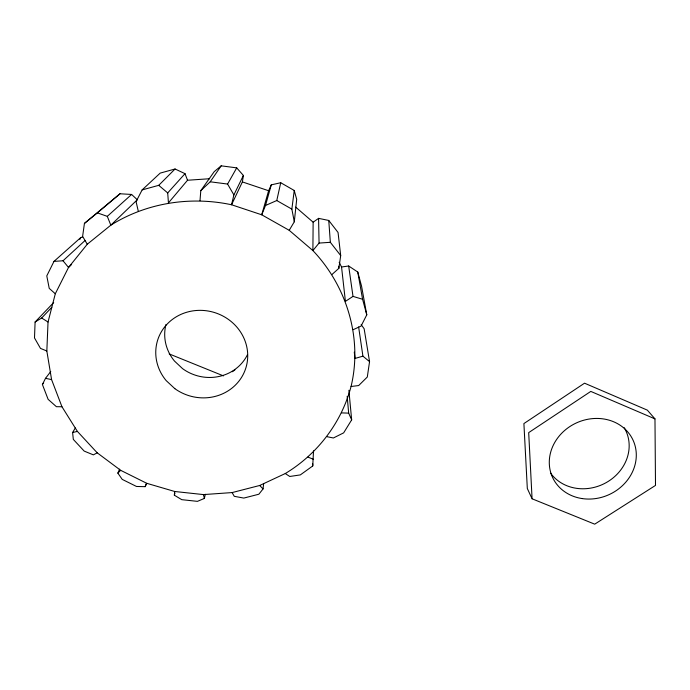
<?xml version="1.0" encoding="UTF-8"?>
<svg xmlns="http://www.w3.org/2000/svg" width="690" height="690" viewBox="0 0 690 690"><rect width="100%" height="100%" fill="white"/><g stroke="black" fill="none" stroke-linecap="round" stroke-linejoin="round"><path stroke-width="1.03" d="M87.259 244.243L82.619 236.385L84.43 223.405L119.991 193.769L131.6 194.451L137.301 199.755L110.823 225.181L87.259 244.243L68.517 267.461L55.304 293.768L48.033 322.014L46.834 351.012L51.586 379.612L61.953 406.738L77.401 431.414L97.23 452.838L120.647 470.313L146.789 483.319L174.717 491.487L203.481 494.592L232.125 492.574L259.69 485.484L285.263 473.547L289.765 476.471L300.322 474.91L312.743 465.957L313.527 450.837M312.743 465.957L312.751 463.801M295.691 207.112L313.139 222.197L312.889 250.573C346.811 286.272 362.699 338.255 351.055 386.495C341.464 422.823 317.374 454.184 285.263 473.547M53.682 302.556L35.095 322.014L34.5 337.945L40.477 348.39L46.834 351.012M199.996 200.721L200.799 190.647L214.211 171.655L221.18 165.833L236.713 167.868L243.389 175.458L242.388 181.918L231.555 204.758C190.449 195.986 146.565 202.791 110.823 225.181L107.304 216.358L97.368 212.874L84.43 223.405M205.327 494.307L204.361 498.43L197.435 501.354L181.746 499.664L174.329 495.187L174.717 491.487M289.214 230.313L294.294 221.792L296.691 199.393L294.242 190.483L280.735 182.729L271.282 184.86L268.608 190.733L261.726 214.797L289.214 230.313L312.889 250.573L319.065 243.078L318.582 218.359L328.759 220.455L338.048 232.452L340.696 255.576L338.868 268.324L331.847 274.611M232.125 492.574L234.264 496.317L243.82 498.077L258.862 494.221L263.054 488.925L263.64 483.656M294.294 221.792L291.861 209.122L294.242 190.483M361.146 324.602L364.139 328.751L369.555 361.646L367.296 377.025L358.679 385.546L351.055 386.495M243.389 175.458L233.884 194.908L231.555 204.758L261.726 214.797L265.503 205.473L276.776 200.54L280.735 182.729M265.503 205.473L271.282 184.86M174.329 495.187L174.941 493.143M119.594 469.166L117.852 473.107L122.225 479.386L136.499 486.467L145.159 486.674L146.28 483.647M145.159 486.674L146.789 483.319M82.679 236.955L80.782 237.55L53.984 261.398L46.782 275.897L49.232 288.377L55.304 293.768M79.842 239.421L80.782 237.55M61.953 406.738L56.416 406.703L48.127 399.346L42.401 384.494L45.514 378.327L50.758 371.531M339.178 262.269L341.55 266.995L348.666 265.995L357.774 272.05L361.56 286.178L366.77 314.838L361.068 326.068L353.194 329.682M142.131 189.914L158.726 185.334L167.704 192.924L168.438 202.886L187.525 180.245L185.015 173.664L175.062 168.998L160.192 173.112L142.131 189.914L136.077 201.627L138.276 211.175M233.884 194.908L227.588 184.049L236.713 167.868M97.23 452.838L93.357 454.865L84.189 451.096L73.321 439.409L72.597 432.501L75.322 427.964M348.881 390.307L351.667 419.865L343.655 432.854L333.382 437.986L326.965 436.684M200.799 190.647L210.226 181.798L221.18 165.833M42.401 384.494L43.686 382.821M167.704 192.924L185.015 173.664M35.095 322.014L41.667 318.004L51.802 307.283M158.726 185.334L175.062 168.998M117.852 473.107L120.647 470.313M71.605 264.477L68.517 267.461L63.023 260.768L53.984 261.398M63.023 260.768L85.086 240.482M107.304 216.358L131.6 194.451M97.368 212.874L119.991 193.769M232.349 371.729L234.945 369.875M313.139 222.197L318.582 218.359M366.77 314.838L362.586 299.27L353.004 296.389L345.414 301.366L341.55 266.995M369.555 361.646L362.923 356.169L355.04 358.429L354.272 352.133M72.597 432.501L77.401 431.414M187.525 180.245L209.691 178.727M319.065 243.078L330.346 242.311L340.696 255.576M341.533 412.887L348.666 413.129L351.667 419.865M210.226 181.798L227.588 184.049M45.514 378.327L51.586 379.612M242.388 181.918L268.608 190.733M307.964 457.116L313.502 459.324M532.076 498.784L594.711 524.167L655.5 485.415L654.974 418.882L647.341 410.136L584.534 383.192L523.9 423.574L527.315 488.494L532.076 498.784L528.695 432.621L590.795 391.411L654.974 418.882M169.179 353.91L223.465 375.886M276.776 200.54L291.861 209.122M41.667 318.004L48.033 322.014M259.69 485.484L263.054 488.925M203.481 494.592L204.361 498.43M357.774 272.05L362.586 299.27M358.628 326.939L362.923 356.169M348.666 265.995L353.004 296.389M338.652 266.211L338.868 268.324M347.173 396.241L348.666 413.129M328.759 220.455L330.346 242.311M624.191 427.671A43.358 38.666 -25.1 0 1 608.002 481.551A43.358 38.666 -25.1 0 1 550.672 473.245M247.374 354.876A43.651 41.288 19.5 0 1 182.617 368.684L174.449 361.025A43.651 41.288 19.5 0 1 165.971 324.49M174.837 388.651L166.169 380.595A46.247 43.487 18.2 0 1 190.38 311.337A46.247 43.487 18.2 0 1 246.916 363.837A46.247 43.487 18.2 0 1 174.837 388.651M582.11 498.568A44.35 39.399 -24.9 0 0 634.662 444.325A44.35 39.399 -24.9 0 0 561.6 433.363A44.35 39.399 -24.9 0 0 582.11 498.568"/></g></svg>
